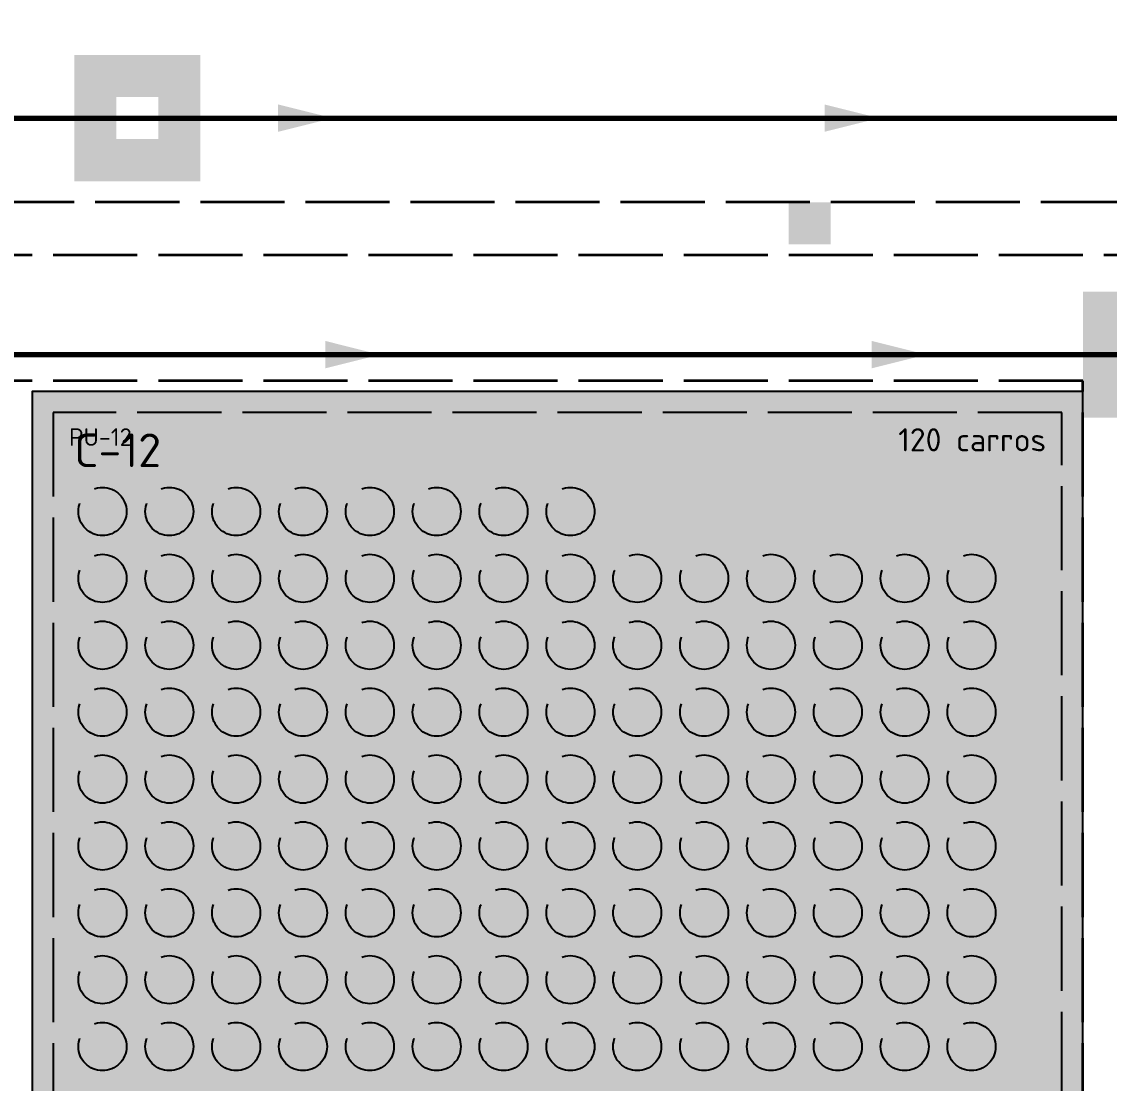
# Model space of a CAD drawing. Header units: millimetres. Extents: x 0 to 1189, y 0 to 841.
# Drawn here: x 357.5 to 409.2, y 536.1 to 586.6 of the extents above; entities that cross this region are included whole.
import ezdxf
from ezdxf.enums import TextEntityAlignment as Align

# ---------------------------------------------------------------- set-up
doc = ezdxf.new("R2010")
doc.units = ezdxf.units.MM
doc.linetypes.add('IRAM-E-TRAZOS', pattern=[5, 4, -1])
for name, color, linetype, lineweight in [('A-COLUMNA', 7, 'CONTINUOUS', 50), ('A-RELLENO', 9, 'CONTINUOUS', 13), ('A-SECTOR', 1, 'CONTINUOUS', 25), ('A-SECTOR-TXT', 1, 'CONTINUOUS', 25), ('F-MP', 5, 'CONTINUOUS', 70), ('F-PT', 3, 'CONTINUOUS', 70)]:
    doc.layers.add(name, color=color, linetype=linetype, lineweight=lineweight)
for name, color, linetype, lineweight, true_color in [('A-PASILLO', 2, 'IRAM-E-TRAZOS', 35, 0xd7a500), ('A-PULMON', 6, 'IRAM-E-TRAZOS', 25, 0xdc00c8), ('A-SENDA', 2, 'CONTINUOUS', 25, 0xd7a500)]:
    doc.layers.add(name, color=color, linetype=linetype, lineweight=lineweight, true_color=true_color)
doc.styles.add('ISO3098', font='isocpeur.ttf')

msp = doc.modelspace()

# ---------------------------------------------------------------- hatches: boundary and pattern name
at = {"layer": 'A-COLUMNA', "true_color": 0x000000}
h = msp.add_hatch(color=7, dxfattribs=at)
h.dxf.hatch_style = 1
h.paths.add_polyline_path([(394, 576), (396, 576), (396, 578), (394, 578)])
at = {"layer": 'A-RELLENO', "true_color": 0xd7eed2}
h = msp.add_hatch(color=7, dxfattribs=at)
h.dxf.hatch_style = 1
h.paths.add_polyline_path([(358, 534.5), (408, 534.5), (408, 569), (358, 569)])
at = {"layer": 'A-SENDA', "true_color": 0xd7a500}
h = msp.add_hatch(color=7, dxfattribs=at)
h.dxf.hatch_style = 1
h.paths.add_polyline_path([(360, 579), (362, 579), (362, 585), (360, 585)])
h = msp.add_hatch(color=7, dxfattribs=at)
h.dxf.hatch_style = 1
h.paths.add_polyline_path([(360, 583), (366, 583), (366, 585), (360, 585)])
h = msp.add_hatch(color=7, dxfattribs=at)
h.dxf.hatch_style = 1
h.paths.add_polyline_path([(364, 579), (366, 579), (366, 585), (364, 585)])
h = msp.add_hatch(color=7, dxfattribs=at)
h.dxf.hatch_style = 1
h.paths.add_polyline_path([(360, 579), (366, 579), (366, 581), (360, 581)])
h = msp.add_hatch(color=7, dxfattribs=at)
h.dxf.hatch_style = 1
h.paths.add_polyline_path([(408, 567.75), (410, 567.75), (410, 573.75), (408, 573.75)])
at = {"layer": 'F-MP', "true_color": 0x0046c8}
h = msp.add_hatch(color=7, dxfattribs=at)
h.dxf.hatch_style = 1
h.paths.add_polyline_path([(372.3, 582), (369.7, 582.65), (369.7, 581.35)])
h = msp.add_hatch(color=7, dxfattribs=at)
h.dxf.hatch_style = 1
h.paths.add_polyline_path([(398.3, 582), (395.7, 582.65), (395.7, 581.35)])
at = {"layer": 'F-PT', "true_color": 0x00963c}
h = msp.add_hatch(color=7, dxfattribs=at)
h.dxf.hatch_style = 1
h.paths.add_polyline_path([(374.55, 570.75), (371.95, 571.4), (371.95, 570.1)])
h = msp.add_hatch(color=7, dxfattribs=at)
h.dxf.hatch_style = 1
h.paths.add_polyline_path([(400.55, 570.75), (397.95, 571.4), (397.95, 570.1)])

# ---------------------------------------------------------------- linework, layer by layer
at = {"layer": 'A-PASILLO'}
for p, q in [((358, 578), (333, 578)), ((485, 578), (358, 578)), ((299, 575.5), (485, 575.5)), ((408, 569.5), (305, 569.5)), ((408, 534), (408, 569.5))]:
    msp.add_line(p, q, dxfattribs=at)
at = {"layer": 'A-PULMON'}
msp.add_lwpolyline([(359, 535.5), (407, 535.5), (407, 568), (359, 568)], close=True, dxfattribs=at)
for centre in [(361.341, 563.29), (364.522, 563.29), (367.703, 563.29), (370.884, 563.29), (374.065, 563.29), (377.247, 563.29), (380.428, 563.29), (383.609, 563.29), (361.341, 560.109), (364.522, 560.109), (367.703, 560.109), (370.884, 560.109), (374.065, 560.109), (377.247, 560.109), (380.428, 560.109), (383.609, 560.109), (386.79, 560.109), (389.971, 560.109), (393.153, 560.109), (396.334, 560.109), (399.515, 560.109), (402.696, 560.109), (361.341, 556.928), (364.522, 556.928), (367.703, 556.928), (370.884, 556.928), (374.065, 556.928), (377.247, 556.928), (380.428, 556.928), (383.609, 556.928), (386.79, 556.928), (389.971, 556.928), (393.153, 556.928), (396.334, 556.928), (399.515, 556.928), (402.696, 556.928), (361.341, 553.747), (364.522, 553.747), (367.703, 553.747), (370.884, 553.747), (374.065, 553.747), (377.247, 553.747), (380.428, 553.747), (383.609, 553.747), (386.79, 553.747), (389.971, 553.747), (393.153, 553.747), (396.334, 553.747), (399.515, 553.747), (402.696, 553.747), (361.341, 550.565), (364.522, 550.565), (367.703, 550.565), (370.884, 550.565), (374.065, 550.565), (377.247, 550.565), (380.428, 550.565), (383.609, 550.565), (386.79, 550.565), (389.971, 550.565), (393.153, 550.565), (396.334, 550.565), (399.515, 550.565), (402.696, 550.565), (361.341, 547.384), (364.522, 547.384), (367.703, 547.384), (370.884, 547.384), (374.065, 547.384), (377.247, 547.384), (380.428, 547.384), (383.609, 547.384), (386.79, 547.384), (389.971, 547.384), (393.153, 547.384), (396.334, 547.384), (399.515, 547.384), (402.696, 547.384), (361.341, 544.203), (364.522, 544.203), (367.703, 544.203), (370.884, 544.203), (374.065, 544.203), (377.247, 544.203), (380.428, 544.203), (383.609, 544.203), (386.79, 544.203), (389.971, 544.203), (393.153, 544.203), (396.334, 544.203), (399.515, 544.203), (402.696, 544.203), (361.341, 541.022), (364.522, 541.022), (367.703, 541.022), (370.884, 541.022), (374.065, 541.022), (377.247, 541.022), (380.428, 541.022), (383.609, 541.022), (386.79, 541.022), (389.971, 541.022), (393.153, 541.022), (396.334, 541.022), (399.515, 541.022), (402.696, 541.022), (361.341, 537.841), (364.522, 537.841), (367.703, 537.841), (370.884, 537.841), (374.065, 537.841), (377.247, 537.841), (380.428, 537.841), (383.609, 537.841), (386.79, 537.841), (389.971, 537.841), (393.153, 537.841), (396.334, 537.841), (399.515, 537.841), (402.696, 537.841)]:
    msp.add_circle(centre, 1.145, dxfattribs=at)
at = {"layer": 'A-SECTOR'}
msp.add_lwpolyline([(358, 534.5), (408, 534.5), (408, 569), (358, 569)], close=True, dxfattribs=at)
at = {"layer": 'F-MP'}
msp.add_lwpolyline([(271, 742), (271, 701), (271, 685), (349.5, 685), (349.5, 582), (487, 582), (487, 497), (520, 497), (520, 505)], dxfattribs=at)
at = {"layer": 'F-PT'}
msp.add_lwpolyline([(350, 568), (350, 570.75), (418, 570.75), (418, 568)], dxfattribs=at)

# ---------------------------------------------------------------- texts
at = {"layer": 'A-PULMON', "style": 'ISO3098'}
msp.add_text('PU-12', height=0.84, dxfattribs=at).set_placement((359.75, 567.25), align=Align.TOP_LEFT)
msp.add_text('120 carros', height=1.1, dxfattribs=at).set_placement((406.25, 567.25), align=Align.TOP_RIGHT)
at = {"layer": 'A-SECTOR-TXT', "style": 'ISO3098'}
msp.add_text('C-12', height=1.6, dxfattribs=at).set_placement((360, 567), align=Align.TOP_LEFT)

doc.saveas('drawing.dxf')
